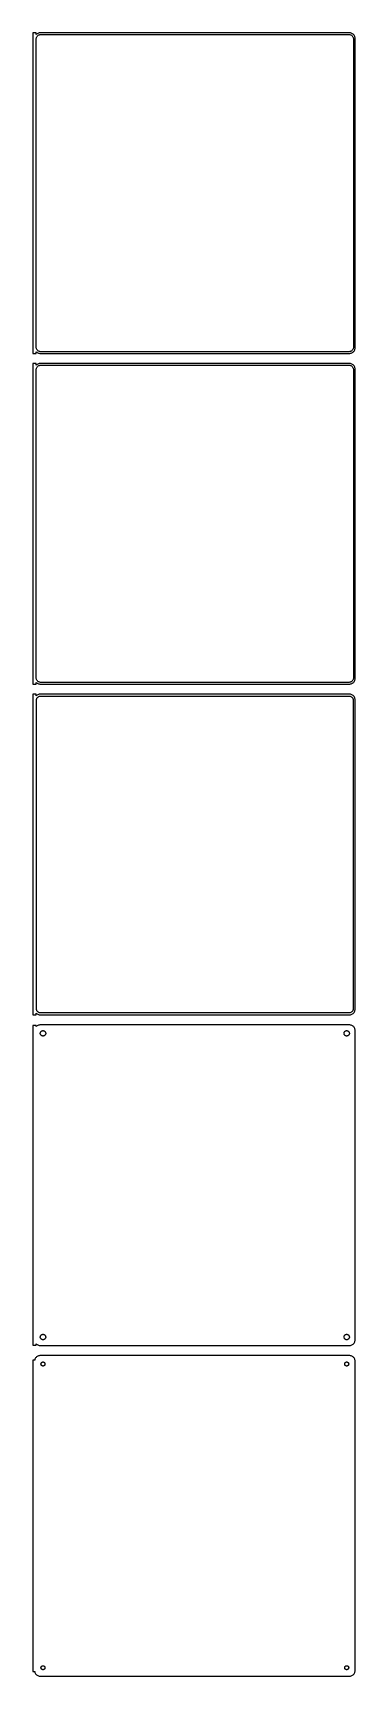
# Model space of a CAD drawing. Header units: metres. Extents: x -144 to 142, y 1034 to 2494.
import ezdxf

# ---------------------------------------------------------------- set-up
doc = ezdxf.new("R2010")
doc.units = ezdxf.units.M

msp = doc.modelspace()

# ---------------------------------------------------------------- linework, layer by layer
for p, q in [((-141, 2494.49), (-144, 2494.49)), ((-144, 2494.49), (-144, 2209.51)), ((-141, 2493.06), (-141, 2494.49)), ((-140.687, 2493.35), (-141, 2493.06)), ((-141, 2489), (-140.968, 2489.5)), ((-141, 2215), (-141, 2489)), ((-140.968, 2489.5), (-140.874, 2489.99)), ((-140.874, 2489.99), (-140.719, 2490.47)), ((-140.719, 2490.47), (-140.505, 2490.93)), ((-140.179, 2493.72), (-140.687, 2493.35)), ((-140.505, 2490.93), (-140.236, 2491.35)), ((-140.236, 2491.35), (-139.916, 2491.74)), ((-139.629, 2494.02), (-140.179, 2493.72)), ((-139.916, 2491.74), (-139.55, 2492.08)), ((-139.045, 2494.26), (-139.629, 2494.02)), ((-139.55, 2492.08), (-139.143, 2492.38)), ((-139.143, 2492.38), (-138.703, 2492.62)), ((-138.437, 2494.41), (-139.045, 2494.26)), ((-138.703, 2492.62), (-138.236, 2492.8)), ((-137.814, 2494.49), (-138.437, 2494.41)), ((-138.236, 2492.8), (-137.75, 2492.93)), ((137.814, 2494.49), (-137.814, 2494.49)), ((-137.75, 2492.93), (-137.251, 2492.99)), ((-137.251, 2492.99), (137.251, 2492.99)), ((137.251, 2492.99), (137.75, 2492.93)), ((137.75, 2492.93), (138.236, 2492.8)), ((138.437, 2494.41), (137.814, 2494.49)), ((138.236, 2492.8), (138.703, 2492.62)), ((139.045, 2494.26), (138.437, 2494.41)), ((138.703, 2492.62), (139.143, 2492.38)), ((139.629, 2494.02), (139.045, 2494.26)), ((139.143, 2492.38), (139.55, 2492.08)), ((139.55, 2492.08), (139.916, 2491.74)), ((140.179, 2493.72), (139.629, 2494.02)), ((139.916, 2491.74), (140.236, 2491.35)), ((140.687, 2493.35), (140.179, 2493.72)), ((140.236, 2491.35), (140.505, 2490.93)), ((140.505, 2490.93), (140.719, 2490.47)), ((141.145, 2492.92), (140.687, 2493.35)), ((140.719, 2490.47), (140.874, 2489.99)), ((140.874, 2489.99), (140.968, 2489.5)), ((140.968, 2489.5), (141, 2489)), ((141, 2489), (141, 2215)), ((141.545, 2492.44), (141.145, 2492.92)), ((141.882, 2491.91), (141.545, 2492.44)), ((142.149, 2491.34), (141.882, 2491.91)), ((142.343, 2490.74), (142.149, 2491.34)), ((142.461, 2490.13), (142.343, 2490.74)), ((142.5, 2489.5), (142.461, 2490.13)), ((142.5, 2214.5), (142.5, 2489.5)), ((-144, 2209.51), (-141, 2209.51)), ((-140.968, 2214.5), (-141, 2215)), ((-141, 2210.94), (-140.687, 2210.65)), ((-141, 2209.51), (-141, 2210.94)), ((-140.874, 2214.01), (-140.968, 2214.5)), ((-140.719, 2213.53), (-140.874, 2214.01)), ((-140.505, 2213.07), (-140.719, 2213.53)), ((-140.687, 2210.65), (-140.179, 2210.28)), ((-140.236, 2212.65), (-140.505, 2213.07)), ((-139.916, 2212.26), (-140.236, 2212.65)), ((-140.179, 2210.28), (-139.629, 2209.98)), ((-139.55, 2211.92), (-139.916, 2212.26)), ((-139.629, 2209.98), (-139.045, 2209.74)), ((-139.143, 2211.62), (-139.55, 2211.92)), ((-138.703, 2211.38), (-139.143, 2211.62)), ((-139.045, 2209.74), (-138.437, 2209.59)), ((-138.236, 2211.2), (-138.703, 2211.38)), ((-138.437, 2209.59), (-137.814, 2209.51)), ((-137.75, 2211.07), (-138.236, 2211.2)), ((-137.814, 2209.51), (137.814, 2209.51)), ((-137.251, 2211.01), (-137.75, 2211.07)), ((137.251, 2211.01), (-137.251, 2211.01)), ((137.75, 2211.07), (137.251, 2211.01)), ((138.236, 2211.2), (137.75, 2211.07)), ((137.814, 2209.51), (138.437, 2209.59)), ((138.703, 2211.38), (138.236, 2211.2)), ((138.437, 2209.59), (139.045, 2209.74)), ((139.143, 2211.62), (138.703, 2211.38)), ((139.045, 2209.74), (139.629, 2209.98)), ((139.55, 2211.92), (139.143, 2211.62)), ((139.916, 2212.26), (139.55, 2211.92)), ((139.629, 2209.98), (140.179, 2210.28)), ((140.236, 2212.65), (139.916, 2212.26)), ((140.179, 2210.28), (140.687, 2210.65)), ((140.505, 2213.07), (140.236, 2212.65)), ((140.719, 2213.53), (140.505, 2213.07)), ((140.687, 2210.65), (141.145, 2211.08)), ((140.874, 2214.01), (140.719, 2213.53)), ((140.968, 2214.5), (140.874, 2214.01)), ((141, 2215), (140.968, 2214.5)), ((141.145, 2211.08), (141.545, 2211.56)), ((141.545, 2211.56), (141.882, 2212.09)), ((141.882, 2212.09), (142.149, 2212.66)), ((142.149, 2212.66), (142.343, 2213.26)), ((142.343, 2213.26), (142.461, 2213.87)), ((142.461, 2213.87), (142.5, 2214.5)), ((-141, 2200.49), (-144, 2200.49)), ((-144, 2200.49), (-144, 1915.51)), ((-141, 2199.06), (-141, 2200.49)), ((-140.687, 2199.35), (-141, 2199.06)), ((-141, 2195), (-140.968, 2195.5)), ((-141, 1921), (-141, 2195)), ((-140.968, 2195.5), (-140.874, 2195.99)), ((-140.874, 2195.99), (-140.719, 2196.47)), ((-140.719, 2196.47), (-140.505, 2196.93)), ((-140.179, 2199.72), (-140.687, 2199.35)), ((-140.505, 2196.93), (-140.236, 2197.35)), ((-140.236, 2197.35), (-139.916, 2197.74)), ((-139.629, 2200.02), (-140.179, 2199.72)), ((-139.916, 2197.74), (-139.55, 2198.08)), ((-139.045, 2200.26), (-139.629, 2200.02)), ((-139.55, 2198.08), (-139.143, 2198.38)), ((-139.143, 2198.38), (-138.703, 2198.62)), ((-138.437, 2200.41), (-139.045, 2200.26)), ((-138.703, 2198.62), (-138.236, 2198.8)), ((-137.814, 2200.49), (-138.437, 2200.41)), ((-138.236, 2198.8), (-137.75, 2198.93)), ((137.814, 2200.49), (-137.814, 2200.49)), ((-137.75, 2198.93), (-137.251, 2198.99)), ((-137.251, 2198.99), (137.251, 2198.99)), ((137.251, 2198.99), (137.75, 2198.93)), ((137.75, 2198.93), (138.236, 2198.8)), ((138.437, 2200.41), (137.814, 2200.49)), ((138.236, 2198.8), (138.703, 2198.62)), ((139.045, 2200.26), (138.437, 2200.41)), ((138.703, 2198.62), (139.143, 2198.38)), ((139.629, 2200.02), (139.045, 2200.26)), ((139.143, 2198.38), (139.55, 2198.08)), ((139.55, 2198.08), (139.916, 2197.74)), ((140.179, 2199.72), (139.629, 2200.02)), ((139.916, 2197.74), (140.236, 2197.35)), ((140.687, 2199.35), (140.179, 2199.72)), ((140.236, 2197.35), (140.505, 2196.93)), ((140.505, 2196.93), (140.719, 2196.47)), ((141.145, 2198.92), (140.687, 2199.35)), ((140.719, 2196.47), (140.874, 2195.99)), ((140.874, 2195.99), (140.968, 2195.5)), ((140.968, 2195.5), (141, 2195)), ((141, 2195), (141, 1921)), ((141.545, 2198.44), (141.145, 2198.92)), ((141.882, 2197.91), (141.545, 2198.44)), ((142.149, 2197.34), (141.882, 2197.91)), ((142.343, 2196.74), (142.149, 2197.34)), ((142.461, 2196.13), (142.343, 2196.74)), ((142.5, 2195.5), (142.461, 2196.13)), ((142.5, 1920.5), (142.5, 2195.5)), ((-144, 1915.51), (-141, 1915.51)), ((-140.968, 1920.5), (-141, 1921)), ((-141, 1916.94), (-140.687, 1916.65)), ((-141, 1915.51), (-141, 1916.94)), ((-140.874, 1920.01), (-140.968, 1920.5)), ((-140.719, 1919.53), (-140.874, 1920.01)), ((-140.505, 1919.07), (-140.719, 1919.53)), ((-140.687, 1916.65), (-140.179, 1916.28)), ((-140.236, 1918.65), (-140.505, 1919.07)), ((-139.916, 1918.26), (-140.236, 1918.65)), ((-140.179, 1916.28), (-139.629, 1915.98)), ((-139.55, 1917.92), (-139.916, 1918.26)), ((-139.629, 1915.98), (-139.045, 1915.74)), ((-139.143, 1917.62), (-139.55, 1917.92)), ((-138.703, 1917.38), (-139.143, 1917.62)), ((-139.045, 1915.74), (-138.437, 1915.59)), ((-138.236, 1917.2), (-138.703, 1917.38)), ((-138.437, 1915.59), (-137.814, 1915.51)), ((-137.75, 1917.07), (-138.236, 1917.2)), ((-137.814, 1915.51), (137.814, 1915.51)), ((-137.251, 1917.01), (-137.75, 1917.07)), ((137.251, 1917.01), (-137.251, 1917.01)), ((137.75, 1917.07), (137.251, 1917.01)), ((138.236, 1917.2), (137.75, 1917.07)), ((137.814, 1915.51), (138.437, 1915.59)), ((138.703, 1917.38), (138.236, 1917.2)), ((138.437, 1915.59), (139.045, 1915.74)), ((139.143, 1917.62), (138.703, 1917.38)), ((139.045, 1915.74), (139.629, 1915.98)), ((139.55, 1917.92), (139.143, 1917.62)), ((139.916, 1918.26), (139.55, 1917.92)), ((139.629, 1915.98), (140.179, 1916.28)), ((140.236, 1918.65), (139.916, 1918.26)), ((140.179, 1916.28), (140.687, 1916.65)), ((140.505, 1919.07), (140.236, 1918.65)), ((140.719, 1919.53), (140.505, 1919.07)), ((140.687, 1916.65), (141.145, 1917.08)), ((140.874, 1920.01), (140.719, 1919.53)), ((140.968, 1920.5), (140.874, 1920.01)), ((141, 1921), (140.968, 1920.5)), ((141.145, 1917.08), (141.545, 1917.56)), ((141.545, 1917.56), (141.882, 1918.09)), ((141.882, 1918.09), (142.149, 1918.66)), ((142.149, 1918.66), (142.343, 1919.26)), ((142.343, 1919.26), (142.461, 1919.87)), ((142.461, 1919.87), (142.5, 1920.5)), ((-141, 1906.49), (-144, 1906.49)), ((-144, 1906.49), (-144, 1621.51)), ((-141, 1905.06), (-141, 1906.49)), ((-140.687, 1905.35), (-141, 1905.06)), ((-140.873, 1901), (-140.842, 1901.49)), ((-140.873, 1627), (-140.873, 1901)), ((-140.842, 1901.49), (-140.751, 1901.96)), ((-140.751, 1901.96), (-140.601, 1902.43)), ((-140.179, 1905.72), (-140.687, 1905.35)), ((-140.601, 1902.43), (-140.394, 1902.87)), ((-140.394, 1902.87), (-140.133, 1903.28)), ((-139.629, 1906.02), (-140.179, 1905.72)), ((-140.133, 1903.28), (-139.823, 1903.65)), ((-139.823, 1903.65), (-139.469, 1903.98)), ((-139.045, 1906.26), (-139.629, 1906.02)), ((-139.469, 1903.98), (-139.075, 1904.27)), ((-139.075, 1904.27), (-138.649, 1904.5)), ((-138.437, 1906.41), (-139.045, 1906.26)), ((-138.649, 1904.5), (-138.197, 1904.68)), ((-137.814, 1906.49), (-138.437, 1906.41)), ((-138.197, 1904.68), (-137.726, 1904.8)), ((137.814, 1906.49), (-137.814, 1906.49)), ((-137.726, 1904.8), (-137.243, 1904.86)), ((-137.243, 1904.86), (137.243, 1904.86)), ((137.243, 1904.86), (137.726, 1904.8)), ((137.726, 1904.8), (138.197, 1904.68)), ((138.437, 1906.41), (137.814, 1906.49)), ((138.197, 1904.68), (138.649, 1904.5)), ((139.045, 1906.26), (138.437, 1906.41)), ((138.649, 1904.5), (139.075, 1904.27)), ((139.629, 1906.02), (139.045, 1906.26)), ((139.075, 1904.27), (139.469, 1903.98)), ((139.469, 1903.98), (139.823, 1903.65)), ((140.179, 1905.72), (139.629, 1906.02)), ((139.823, 1903.65), (140.133, 1903.28)), ((140.133, 1903.28), (140.394, 1902.87)), ((140.687, 1905.35), (140.179, 1905.72)), ((140.394, 1902.87), (140.601, 1902.43)), ((140.601, 1902.43), (140.751, 1901.96)), ((141.145, 1904.92), (140.687, 1905.35)), ((140.751, 1901.96), (140.842, 1901.49)), ((140.842, 1901.49), (140.873, 1901)), ((140.873, 1901), (140.873, 1627)), ((141.545, 1904.44), (141.145, 1904.92)), ((141.882, 1903.91), (141.545, 1904.44)), ((142.149, 1903.34), (141.882, 1903.91)), ((142.343, 1902.74), (142.149, 1903.34)), ((142.461, 1902.13), (142.343, 1902.74)), ((142.5, 1901.5), (142.461, 1902.13)), ((142.5, 1626.5), (142.5, 1901.5)), ((-141, 1622.94), (-140.687, 1622.65)), ((-141, 1621.51), (-141, 1622.94)), ((-140.842, 1626.51), (-140.873, 1627)), ((-140.751, 1626.04), (-140.842, 1626.51)), ((-140.601, 1625.57), (-140.751, 1626.04)), ((-140.687, 1622.65), (-140.179, 1622.28)), ((-140.394, 1625.13), (-140.601, 1625.57)), ((-140.133, 1624.72), (-140.394, 1625.13)), ((-140.179, 1622.28), (-139.629, 1621.98)), ((-139.823, 1624.35), (-140.133, 1624.72)), ((-139.469, 1624.02), (-139.823, 1624.35)), ((-139.629, 1621.98), (-139.045, 1621.74)), ((-139.075, 1623.73), (-139.469, 1624.02)), ((-138.649, 1623.5), (-139.075, 1623.73)), ((-139.045, 1621.74), (-138.437, 1621.59)), ((-138.197, 1623.32), (-138.649, 1623.5)), ((-137.726, 1623.2), (-138.197, 1623.32)), ((-137.243, 1623.14), (-137.726, 1623.2)), ((137.243, 1623.14), (-137.243, 1623.14)), ((137.726, 1623.2), (137.243, 1623.14)), ((138.197, 1623.32), (137.726, 1623.2)), ((138.649, 1623.5), (138.197, 1623.32)), ((138.437, 1621.59), (139.045, 1621.74)), ((139.075, 1623.73), (138.649, 1623.5)), ((139.045, 1621.74), (139.629, 1621.98)), ((139.469, 1624.02), (139.075, 1623.73)), ((139.823, 1624.35), (139.469, 1624.02)), ((139.629, 1621.98), (140.179, 1622.28)), ((140.133, 1624.72), (139.823, 1624.35)), ((140.394, 1625.13), (140.133, 1624.72)), ((140.179, 1622.28), (140.687, 1622.65)), ((140.601, 1625.57), (140.394, 1625.13)), ((140.751, 1626.04), (140.601, 1625.57)), ((140.687, 1622.65), (141.145, 1623.08)), ((140.842, 1626.51), (140.751, 1626.04)), ((140.873, 1627), (140.842, 1626.51)), ((141.145, 1623.08), (141.545, 1623.56)), ((141.545, 1623.56), (141.882, 1624.09)), ((141.882, 1624.09), (142.149, 1624.66)), ((142.149, 1624.66), (142.343, 1625.26)), ((142.343, 1625.26), (142.461, 1625.87)), ((142.461, 1625.87), (142.5, 1626.5)), ((-144, 1621.51), (-141, 1621.51)), ((-141, 1612.11), (-144, 1612.11)), ((-144, 1612.11), (-144, 1327.89)), ((-141, 1611.06), (-141, 1612.11)), ((-140.687, 1611.35), (-141, 1611.06)), ((-140.179, 1611.72), (-140.687, 1611.35)), ((-139.629, 1612.02), (-140.179, 1611.72)), ((-139.045, 1612.26), (-139.629, 1612.02)), ((-138.437, 1612.41), (-139.045, 1612.26)), ((-138.437, 1621.59), (-137.814, 1621.51)), ((-137.814, 1612.49), (-138.437, 1612.41)), ((-137.814, 1621.51), (137.814, 1621.51)), ((137.814, 1612.49), (-137.814, 1612.49)), ((-136.286, 1607.03), (-136.022, 1607.17)), ((-136.022, 1607.17), (-135.742, 1607.28)), ((-135.742, 1607.28), (-135.45, 1607.36)), ((-135.45, 1607.36), (-135.151, 1607.4)), ((-135.151, 1607.4), (-134.849, 1607.4)), ((-134.849, 1607.4), (-134.55, 1607.36)), ((-134.55, 1607.36), (-134.258, 1607.28)), ((-134.258, 1607.28), (-133.978, 1607.17)), ((-133.978, 1607.17), (-133.714, 1607.03)), ((133.714, 1607.03), (133.978, 1607.17)), ((133.978, 1607.17), (134.258, 1607.28)), ((134.258, 1607.28), (134.55, 1607.36)), ((134.55, 1607.36), (134.849, 1607.4)), ((134.849, 1607.4), (135.151, 1607.4)), ((135.151, 1607.4), (135.45, 1607.36)), ((135.45, 1607.36), (135.742, 1607.28)), ((135.742, 1607.28), (136.022, 1607.17)), ((136.022, 1607.17), (136.286, 1607.03)), ((137.814, 1621.51), (138.437, 1621.59)), ((138.437, 1612.41), (137.814, 1612.49)), ((139.045, 1612.26), (138.437, 1612.41)), ((139.629, 1612.02), (139.045, 1612.26)), ((140.179, 1611.72), (139.629, 1612.02)), ((140.687, 1611.35), (140.179, 1611.72)), ((141.145, 1610.92), (140.687, 1611.35)), ((141.545, 1610.44), (141.145, 1610.92)), ((141.882, 1609.91), (141.545, 1610.44)), ((142.149, 1609.34), (141.882, 1609.91)), ((142.343, 1608.74), (142.149, 1609.34)), ((142.461, 1608.13), (142.343, 1608.74)), ((142.5, 1607.5), (142.461, 1608.13)), ((142.5, 1332.5), (142.5, 1607.5)), ((-137.4, 1605), (-137.381, 1605.3)), ((-137.381, 1604.7), (-137.4, 1605)), ((-137.381, 1605.3), (-137.325, 1605.6)), ((-137.325, 1604.4), (-137.381, 1604.7)), ((-137.325, 1605.6), (-137.231, 1605.88)), ((-137.231, 1604.12), (-137.325, 1604.4)), ((-137.231, 1605.88), (-137.103, 1606.16)), ((-137.103, 1603.84), (-137.231, 1604.12)), ((-137.103, 1606.16), (-136.942, 1606.41)), ((-136.942, 1603.59), (-137.103, 1603.84)), ((-136.942, 1606.41), (-136.75, 1606.64)), ((-136.75, 1603.36), (-136.942, 1603.59)), ((-136.75, 1606.64), (-136.53, 1606.85)), ((-136.53, 1603.15), (-136.75, 1603.36)), ((-136.53, 1606.85), (-136.286, 1607.03)), ((-136.286, 1602.97), (-136.53, 1603.15)), ((-136.022, 1602.83), (-136.286, 1602.97)), ((-135.742, 1602.72), (-136.022, 1602.83)), ((-135.45, 1602.64), (-135.742, 1602.72)), ((-135.151, 1602.6), (-135.45, 1602.64)), ((-134.849, 1602.6), (-135.151, 1602.6)), ((-134.55, 1602.64), (-134.849, 1602.6)), ((-134.258, 1602.72), (-134.55, 1602.64)), ((-133.978, 1602.83), (-134.258, 1602.72)), ((-133.714, 1602.97), (-133.978, 1602.83)), ((-133.714, 1607.03), (-133.47, 1606.85)), ((-133.47, 1603.15), (-133.714, 1602.97)), ((-133.47, 1606.85), (-133.25, 1606.64)), ((-133.25, 1603.36), (-133.47, 1603.15)), ((-133.25, 1606.64), (-133.058, 1606.41)), ((-133.058, 1603.59), (-133.25, 1603.36)), ((-133.058, 1606.41), (-132.897, 1606.16)), ((-132.897, 1603.84), (-133.058, 1603.59)), ((-132.897, 1606.16), (-132.769, 1605.88)), ((-132.769, 1604.12), (-132.897, 1603.84)), ((-132.769, 1605.88), (-132.675, 1605.6)), ((-132.675, 1604.4), (-132.769, 1604.12)), ((-132.675, 1605.6), (-132.619, 1605.3)), ((-132.619, 1604.7), (-132.675, 1604.4)), ((-132.619, 1605.3), (-132.6, 1605)), ((-132.6, 1605), (-132.619, 1604.7)), ((132.6, 1605), (132.619, 1605.3)), ((132.619, 1604.7), (132.6, 1605)), ((132.619, 1605.3), (132.675, 1605.6)), ((132.675, 1604.4), (132.619, 1604.7)), ((132.675, 1605.6), (132.769, 1605.88)), ((132.769, 1604.12), (132.675, 1604.4)), ((132.769, 1605.88), (132.897, 1606.16)), ((132.897, 1603.84), (132.769, 1604.12)), ((132.897, 1606.16), (133.058, 1606.41)), ((133.058, 1603.59), (132.897, 1603.84)), ((133.058, 1606.41), (133.25, 1606.64)), ((133.25, 1603.36), (133.058, 1603.59)), ((133.25, 1606.64), (133.47, 1606.85)), ((133.47, 1603.15), (133.25, 1603.36)), ((133.47, 1606.85), (133.714, 1607.03)), ((133.714, 1602.97), (133.47, 1603.15)), ((133.978, 1602.83), (133.714, 1602.97)), ((134.258, 1602.72), (133.978, 1602.83)), ((134.55, 1602.64), (134.258, 1602.72)), ((134.849, 1602.6), (134.55, 1602.64)), ((135.151, 1602.6), (134.849, 1602.6)), ((135.45, 1602.64), (135.151, 1602.6)), ((135.742, 1602.72), (135.45, 1602.64)), ((136.022, 1602.83), (135.742, 1602.72)), ((136.286, 1602.97), (136.022, 1602.83)), ((136.286, 1607.03), (136.53, 1606.85)), ((136.53, 1603.15), (136.286, 1602.97)), ((136.53, 1606.85), (136.75, 1606.64)), ((136.75, 1603.36), (136.53, 1603.15)), ((136.75, 1606.64), (136.942, 1606.41)), ((136.942, 1603.59), (136.75, 1603.36)), ((136.942, 1606.41), (137.103, 1606.16)), ((137.103, 1603.84), (136.942, 1603.59)), ((137.103, 1606.16), (137.231, 1605.88)), ((137.231, 1604.12), (137.103, 1603.84)), ((137.231, 1605.88), (137.325, 1605.6)), ((137.325, 1604.4), (137.231, 1604.12)), ((137.325, 1605.6), (137.381, 1605.3)), ((137.381, 1604.7), (137.325, 1604.4)), ((137.381, 1605.3), (137.4, 1605)), ((137.4, 1605), (137.381, 1604.7)), ((-137.4, 1335), (-137.381, 1335.3)), ((-137.381, 1334.7), (-137.4, 1335)), ((-137.381, 1335.3), (-137.325, 1335.6)), ((-137.325, 1334.4), (-137.381, 1334.7)), ((-137.325, 1335.6), (-137.231, 1335.88)), ((-137.231, 1334.12), (-137.325, 1334.4)), ((-137.231, 1335.88), (-137.103, 1336.16)), ((-137.103, 1333.84), (-137.231, 1334.12)), ((-137.103, 1336.16), (-136.942, 1336.41)), ((-136.942, 1333.59), (-137.103, 1333.84)), ((-136.942, 1336.41), (-136.75, 1336.64)), ((-136.75, 1333.36), (-136.942, 1333.59)), ((-136.75, 1336.64), (-136.53, 1336.85)), ((-136.53, 1333.15), (-136.75, 1333.36)), ((-136.53, 1336.85), (-136.286, 1337.03)), ((-136.286, 1332.97), (-136.53, 1333.15)), ((-136.286, 1337.03), (-136.022, 1337.17)), ((-136.022, 1332.83), (-136.286, 1332.97)), ((-136.022, 1337.17), (-135.742, 1337.28)), ((-135.742, 1332.72), (-136.022, 1332.83)), ((-135.742, 1337.28), (-135.45, 1337.36)), ((-135.45, 1332.64), (-135.742, 1332.72)), ((-135.45, 1337.36), (-135.151, 1337.4)), ((-135.151, 1332.6), (-135.45, 1332.64)), ((-135.151, 1337.4), (-134.849, 1337.4)), ((-134.849, 1332.6), (-135.151, 1332.6)), ((-134.849, 1337.4), (-134.55, 1337.36)), ((-134.55, 1332.64), (-134.849, 1332.6)), ((-134.55, 1337.36), (-134.258, 1337.28)), ((-134.258, 1332.72), (-134.55, 1332.64)), ((-134.258, 1337.28), (-133.978, 1337.17)), ((-133.978, 1332.83), (-134.258, 1332.72)), ((-133.978, 1337.17), (-133.714, 1337.03)), ((-133.714, 1332.97), (-133.978, 1332.83)), ((-133.714, 1337.03), (-133.47, 1336.85)), ((-133.47, 1333.15), (-133.714, 1332.97)), ((-133.47, 1336.85), (-133.25, 1336.64)), ((-133.25, 1333.36), (-133.47, 1333.15)), ((-133.25, 1336.64), (-133.058, 1336.41)), ((-133.058, 1333.59), (-133.25, 1333.36)), ((-133.058, 1336.41), (-132.897, 1336.16)), ((-132.897, 1333.84), (-133.058, 1333.59)), ((-132.897, 1336.16), (-132.769, 1335.88)), ((-132.769, 1334.12), (-132.897, 1333.84)), ((-132.769, 1335.88), (-132.675, 1335.6)), ((-132.675, 1334.4), (-132.769, 1334.12)), ((-132.675, 1335.6), (-132.619, 1335.3)), ((-132.619, 1334.7), (-132.675, 1334.4)), ((-132.619, 1335.3), (-132.6, 1335)), ((-132.6, 1335), (-132.619, 1334.7)), ((132.6, 1335), (132.619, 1335.3)), ((132.619, 1334.7), (132.6, 1335)), ((132.619, 1335.3), (132.675, 1335.6)), ((132.675, 1334.4), (132.619, 1334.7)), ((132.675, 1335.6), (132.769, 1335.88)), ((132.769, 1334.12), (132.675, 1334.4)), ((132.769, 1335.88), (132.897, 1336.16)), ((132.897, 1333.84), (132.769, 1334.12)), ((132.897, 1336.16), (133.058, 1336.41)), ((133.058, 1333.59), (132.897, 1333.84)), ((133.058, 1336.41), (133.25, 1336.64)), ((133.25, 1333.36), (133.058, 1333.59)), ((133.25, 1336.64), (133.47, 1336.85)), ((133.47, 1333.15), (133.25, 1333.36)), ((133.47, 1336.85), (133.714, 1337.03)), ((133.714, 1332.97), (133.47, 1333.15)), ((133.714, 1337.03), (133.978, 1337.17)), ((133.978, 1332.83), (133.714, 1332.97)), ((133.978, 1337.17), (134.258, 1337.28)), ((134.258, 1332.72), (133.978, 1332.83)), ((134.258, 1337.28), (134.55, 1337.36)), ((134.55, 1332.64), (134.258, 1332.72)), ((134.55, 1337.36), (134.849, 1337.4)), ((134.849, 1332.6), (134.55, 1332.64)), ((134.849, 1337.4), (135.151, 1337.4)), ((135.151, 1332.6), (134.849, 1332.6)), ((135.151, 1337.4), (135.45, 1337.36)), ((135.45, 1332.64), (135.151, 1332.6)), ((135.45, 1337.36), (135.742, 1337.28)), ((135.742, 1332.72), (135.45, 1332.64)), ((135.742, 1337.28), (136.022, 1337.17)), ((136.022, 1332.83), (135.742, 1332.72)), ((136.022, 1337.17), (136.286, 1337.03)), ((136.286, 1332.97), (136.022, 1332.83)), ((136.286, 1337.03), (136.53, 1336.85)), ((136.53, 1333.15), (136.286, 1332.97)), ((136.53, 1336.85), (136.75, 1336.64)), ((136.75, 1333.36), (136.53, 1333.15)), ((136.75, 1336.64), (136.942, 1336.41)), ((136.942, 1333.59), (136.75, 1333.36)), ((136.942, 1336.41), (137.103, 1336.16)), ((137.103, 1333.84), (136.942, 1333.59)), ((137.103, 1336.16), (137.231, 1335.88)), ((137.231, 1334.12), (137.103, 1333.84)), ((137.231, 1335.88), (137.325, 1335.6)), ((137.325, 1334.4), (137.231, 1334.12)), ((137.325, 1335.6), (137.381, 1335.3)), ((137.381, 1334.7), (137.325, 1334.4)), ((137.381, 1335.3), (137.4, 1335)), ((137.4, 1335), (137.381, 1334.7)), ((141.145, 1329.08), (141.545, 1329.56)), ((141.545, 1329.56), (141.882, 1330.09)), ((141.882, 1330.09), (142.149, 1330.66)), ((142.149, 1330.66), (142.343, 1331.26)), ((142.343, 1331.26), (142.461, 1331.87)), ((142.461, 1331.87), (142.5, 1332.5)), ((-144, 1327.89), (-141, 1327.89)), ((-142.149, 1315.34), (-142.343, 1314.74)), ((-141.882, 1315.91), (-142.149, 1315.34)), ((-141.545, 1316.44), (-141.882, 1315.91)), ((-141.145, 1316.92), (-141.545, 1316.44)), ((-140.687, 1317.35), (-141.145, 1316.92)), ((-141, 1327.89), (-141, 1328.94)), ((-141, 1328.94), (-140.687, 1328.65)), ((-140.687, 1328.65), (-140.179, 1328.28)), ((-140.179, 1317.72), (-140.687, 1317.35)), ((-140.179, 1328.28), (-139.629, 1327.98)), ((-139.629, 1318.02), (-140.179, 1317.72)), ((-139.629, 1327.98), (-139.045, 1327.74)), ((-139.045, 1318.26), (-139.629, 1318.02)), ((-139.045, 1327.74), (-138.437, 1327.59)), ((-138.437, 1318.41), (-139.045, 1318.26)), ((-138.437, 1327.59), (-137.814, 1327.51)), ((-137.814, 1318.49), (-138.437, 1318.41)), ((-137.814, 1327.51), (137.814, 1327.51)), ((137.814, 1318.49), (-137.814, 1318.49)), ((137.814, 1327.51), (138.437, 1327.59)), ((138.437, 1318.41), (137.814, 1318.49)), ((138.437, 1327.59), (139.045, 1327.74)), ((139.045, 1318.26), (138.437, 1318.41)), ((139.045, 1327.74), (139.629, 1327.98)), ((139.629, 1318.02), (139.045, 1318.26)), ((139.629, 1327.98), (140.179, 1328.28)), ((140.179, 1317.72), (139.629, 1318.02)), ((140.179, 1328.28), (140.687, 1328.65)), ((140.687, 1317.35), (140.179, 1317.72)), ((140.687, 1328.65), (141.145, 1329.08)), ((141.145, 1316.92), (140.687, 1317.35)), ((141.545, 1316.44), (141.145, 1316.92)), ((141.882, 1315.91), (141.545, 1316.44)), ((142.149, 1315.34), (141.882, 1315.91)), ((142.343, 1314.74), (142.149, 1315.34)), ((-142.4, 1314.44), (-144, 1314.44)), ((-144, 1314.44), (-144, 1037.56)), ((-142.343, 1314.74), (-142.4, 1314.44)), ((-136.8, 1311), (-136.786, 1311.23)), ((-136.786, 1310.77), (-136.8, 1311)), ((-136.786, 1311.23), (-136.743, 1311.45)), ((-136.743, 1310.55), (-136.786, 1310.77)), ((-136.743, 1311.45), (-136.674, 1311.66)), ((-136.674, 1310.34), (-136.743, 1310.55)), ((-136.674, 1311.66), (-136.577, 1311.87)), ((-136.577, 1310.13), (-136.674, 1310.34)), ((-136.577, 1311.87), (-136.456, 1312.06)), ((-136.456, 1309.94), (-136.577, 1310.13)), ((-136.456, 1312.06), (-136.312, 1312.23)), ((-136.312, 1309.77), (-136.456, 1309.94)), ((-136.312, 1312.23), (-136.147, 1312.39)), ((-136.147, 1309.61), (-136.312, 1309.77)), ((-136.147, 1312.39), (-135.964, 1312.52)), ((-135.964, 1309.48), (-136.147, 1309.61)), ((-135.964, 1312.52), (-135.766, 1312.63)), ((-135.766, 1309.37), (-135.964, 1309.48)), ((-135.766, 1312.63), (-135.556, 1312.71)), ((-135.556, 1309.29), (-135.766, 1309.37)), ((-135.556, 1312.71), (-135.337, 1312.77)), ((-135.337, 1309.23), (-135.556, 1309.29)), ((-135.337, 1312.77), (-135.113, 1312.8)), ((-135.113, 1309.2), (-135.337, 1309.23)), ((-135.113, 1312.8), (-134.887, 1312.8)), ((-134.887, 1309.2), (-135.113, 1309.2)), ((-134.887, 1312.8), (-134.663, 1312.77)), ((-134.663, 1309.23), (-134.887, 1309.2)), ((-134.663, 1312.77), (-134.444, 1312.71)), ((-134.444, 1309.29), (-134.663, 1309.23)), ((-134.444, 1312.71), (-134.234, 1312.63)), ((-134.234, 1309.37), (-134.444, 1309.29)), ((-134.234, 1312.63), (-134.036, 1312.52)), ((-134.036, 1309.48), (-134.234, 1309.37)), ((-134.036, 1312.52), (-133.853, 1312.39)), ((-133.853, 1309.61), (-134.036, 1309.48)), ((-133.853, 1312.39), (-133.688, 1312.23)), ((-133.688, 1309.77), (-133.853, 1309.61)), ((-133.688, 1312.23), (-133.544, 1312.06)), ((-133.544, 1309.94), (-133.688, 1309.77)), ((-133.544, 1312.06), (-133.423, 1311.87)), ((-133.423, 1310.13), (-133.544, 1309.94)), ((-133.423, 1311.87), (-133.326, 1311.66)), ((-133.326, 1310.34), (-133.423, 1310.13)), ((-133.326, 1311.66), (-133.257, 1311.45)), ((-133.257, 1310.55), (-133.326, 1310.34)), ((-133.257, 1311.45), (-133.214, 1311.23)), ((-133.214, 1310.77), (-133.257, 1310.55)), ((-133.214, 1311.23), (-133.2, 1311)), ((-133.2, 1311), (-133.214, 1310.77)), ((133.2, 1311), (133.214, 1311.23)), ((133.214, 1310.77), (133.2, 1311)), ((133.214, 1311.23), (133.257, 1311.45)), ((133.257, 1310.55), (133.214, 1310.77)), ((133.257, 1311.45), (133.326, 1311.66)), ((133.326, 1310.34), (133.257, 1310.55)), ((133.326, 1311.66), (133.423, 1311.87)), ((133.423, 1310.13), (133.326, 1310.34)), ((133.423, 1311.87), (133.544, 1312.06)), ((133.544, 1309.94), (133.423, 1310.13)), ((133.544, 1312.06), (133.688, 1312.23)), ((133.688, 1309.77), (133.544, 1309.94)), ((133.688, 1312.23), (133.853, 1312.39)), ((133.853, 1309.61), (133.688, 1309.77)), ((133.853, 1312.39), (134.036, 1312.52)), ((134.036, 1309.48), (133.853, 1309.61)), ((134.036, 1312.52), (134.234, 1312.63)), ((134.234, 1309.37), (134.036, 1309.48)), ((134.234, 1312.63), (134.444, 1312.71)), ((134.444, 1309.29), (134.234, 1309.37)), ((134.444, 1312.71), (134.663, 1312.77)), ((134.663, 1309.23), (134.444, 1309.29)), ((134.663, 1312.77), (134.887, 1312.8)), ((134.887, 1309.2), (134.663, 1309.23)), ((134.887, 1312.8), (135.113, 1312.8)), ((135.113, 1309.2), (134.887, 1309.2)), ((135.113, 1312.8), (135.337, 1312.77)), ((135.337, 1309.23), (135.113, 1309.2)), ((135.337, 1312.77), (135.556, 1312.71)), ((135.556, 1309.29), (135.337, 1309.23)), ((135.556, 1312.71), (135.766, 1312.63)), ((135.766, 1309.37), (135.556, 1309.29)), ((135.766, 1312.63), (135.964, 1312.52)), ((135.964, 1309.48), (135.766, 1309.37)), ((135.964, 1312.52), (136.147, 1312.39)), ((136.147, 1309.61), (135.964, 1309.48)), ((136.147, 1312.39), (136.312, 1312.23)), ((136.312, 1309.77), (136.147, 1309.61)), ((136.312, 1312.23), (136.456, 1312.06)), ((136.456, 1309.94), (136.312, 1309.77)), ((136.456, 1312.06), (136.577, 1311.87)), ((136.577, 1310.13), (136.456, 1309.94)), ((136.577, 1311.87), (136.674, 1311.66)), ((136.674, 1310.34), (136.577, 1310.13)), ((136.674, 1311.66), (136.743, 1311.45)), ((136.743, 1310.55), (136.674, 1310.34)), ((136.743, 1311.45), (136.786, 1311.23)), ((136.786, 1310.77), (136.743, 1310.55)), ((136.786, 1311.23), (136.8, 1311)), ((136.8, 1311), (136.786, 1310.77)), ((142.461, 1314.13), (142.343, 1314.74)), ((142.5, 1313.5), (142.461, 1314.13)), ((142.5, 1038.5), (142.5, 1313.5)), ((-144, 1037.56), (-142.4, 1037.56)), ((-142.4, 1037.56), (-142.343, 1037.26)), ((-136.8, 1041), (-136.786, 1041.23)), ((-136.786, 1040.77), (-136.8, 1041)), ((-136.786, 1041.23), (-136.743, 1041.45)), ((-136.743, 1040.55), (-136.786, 1040.77)), ((-136.743, 1041.45), (-136.674, 1041.66)), ((-136.674, 1040.34), (-136.743, 1040.55)), ((-136.674, 1041.66), (-136.577, 1041.87)), ((-136.577, 1040.13), (-136.674, 1040.34)), ((-136.577, 1041.87), (-136.456, 1042.06)), ((-136.456, 1039.94), (-136.577, 1040.13)), ((-136.456, 1042.06), (-136.312, 1042.23)), ((-136.312, 1039.77), (-136.456, 1039.94)), ((-136.312, 1042.23), (-136.147, 1042.39)), ((-136.147, 1039.61), (-136.312, 1039.77)), ((-136.147, 1042.39), (-135.964, 1042.52)), ((-135.964, 1039.48), (-136.147, 1039.61)), ((-135.964, 1042.52), (-135.766, 1042.63)), ((-135.766, 1039.37), (-135.964, 1039.48)), ((-135.766, 1042.63), (-135.556, 1042.71)), ((-135.556, 1039.29), (-135.766, 1039.37)), ((-135.556, 1042.71), (-135.337, 1042.77)), ((-135.337, 1039.23), (-135.556, 1039.29)), ((-135.337, 1042.77), (-135.113, 1042.8)), ((-135.113, 1039.2), (-135.337, 1039.23)), ((-135.113, 1042.8), (-134.887, 1042.8)), ((-134.887, 1039.2), (-135.113, 1039.2)), ((-134.887, 1042.8), (-134.663, 1042.77)), ((-134.663, 1039.23), (-134.887, 1039.2)), ((-134.663, 1042.77), (-134.444, 1042.71)), ((-134.444, 1039.29), (-134.663, 1039.23)), ((-134.444, 1042.71), (-134.234, 1042.63)), ((-134.234, 1039.37), (-134.444, 1039.29)), ((-134.234, 1042.63), (-134.036, 1042.52)), ((-134.036, 1039.48), (-134.234, 1039.37)), ((-134.036, 1042.52), (-133.853, 1042.39)), ((-133.853, 1039.61), (-134.036, 1039.48)), ((-133.853, 1042.39), (-133.688, 1042.23)), ((-133.688, 1039.77), (-133.853, 1039.61)), ((-133.688, 1042.23), (-133.544, 1042.06)), ((-133.544, 1039.94), (-133.688, 1039.77)), ((-133.544, 1042.06), (-133.423, 1041.87)), ((-133.423, 1040.13), (-133.544, 1039.94)), ((-133.423, 1041.87), (-133.326, 1041.66)), ((-133.326, 1040.34), (-133.423, 1040.13)), ((-133.326, 1041.66), (-133.257, 1041.45)), ((-133.257, 1040.55), (-133.326, 1040.34)), ((-133.257, 1041.45), (-133.214, 1041.23)), ((-133.214, 1040.77), (-133.257, 1040.55)), ((-133.214, 1041.23), (-133.2, 1041)), ((-133.2, 1041), (-133.214, 1040.77)), ((133.2, 1041), (133.214, 1041.23)), ((133.214, 1040.77), (133.2, 1041)), ((133.214, 1041.23), (133.257, 1041.45)), ((133.257, 1040.55), (133.214, 1040.77)), ((133.257, 1041.45), (133.326, 1041.66)), ((133.326, 1040.34), (133.257, 1040.55)), ((133.326, 1041.66), (133.423, 1041.87)), ((133.423, 1040.13), (133.326, 1040.34)), ((133.423, 1041.87), (133.544, 1042.06)), ((133.544, 1039.94), (133.423, 1040.13)), ((133.544, 1042.06), (133.688, 1042.23)), ((133.688, 1039.77), (133.544, 1039.94)), ((133.688, 1042.23), (133.853, 1042.39)), ((133.853, 1039.61), (133.688, 1039.77)), ((133.853, 1042.39), (134.036, 1042.52)), ((134.036, 1039.48), (133.853, 1039.61)), ((134.036, 1042.52), (134.234, 1042.63)), ((134.234, 1039.37), (134.036, 1039.48)), ((134.234, 1042.63), (134.444, 1042.71)), ((134.444, 1039.29), (134.234, 1039.37)), ((134.444, 1042.71), (134.663, 1042.77)), ((134.663, 1039.23), (134.444, 1039.29)), ((134.663, 1042.77), (134.887, 1042.8)), ((134.887, 1039.2), (134.663, 1039.23)), ((134.887, 1042.8), (135.113, 1042.8)), ((135.113, 1039.2), (134.887, 1039.2)), ((135.113, 1042.8), (135.337, 1042.77)), ((135.337, 1039.23), (135.113, 1039.2)), ((135.337, 1042.77), (135.556, 1042.71)), ((135.556, 1039.29), (135.337, 1039.23)), ((135.556, 1042.71), (135.766, 1042.63)), ((135.766, 1039.37), (135.556, 1039.29)), ((135.766, 1042.63), (135.964, 1042.52)), ((135.964, 1039.48), (135.766, 1039.37)), ((135.964, 1042.52), (136.147, 1042.39)), ((136.147, 1039.61), (135.964, 1039.48)), ((136.147, 1042.39), (136.312, 1042.23)), ((136.312, 1039.77), (136.147, 1039.61)), ((136.312, 1042.23), (136.456, 1042.06)), ((136.456, 1039.94), (136.312, 1039.77)), ((136.456, 1042.06), (136.577, 1041.87)), ((136.577, 1040.13), (136.456, 1039.94)), ((136.577, 1041.87), (136.674, 1041.66)), ((136.674, 1040.34), (136.577, 1040.13)), ((136.674, 1041.66), (136.743, 1041.45)), ((136.743, 1040.55), (136.674, 1040.34)), ((136.743, 1041.45), (136.786, 1041.23)), ((136.786, 1040.77), (136.743, 1040.55)), ((136.786, 1041.23), (136.8, 1041)), ((136.8, 1041), (136.786, 1040.77)), ((142.343, 1037.26), (142.461, 1037.87)), ((142.461, 1037.87), (142.5, 1038.5)), ((-142.343, 1037.26), (-142.149, 1036.66)), ((-142.149, 1036.66), (-141.882, 1036.09)), ((-141.882, 1036.09), (-141.545, 1035.56)), ((-141.545, 1035.56), (-141.145, 1035.08)), ((-141.145, 1035.08), (-140.687, 1034.65)), ((-140.687, 1034.65), (-140.179, 1034.28)), ((-140.179, 1034.28), (-139.629, 1033.98)), ((-139.629, 1033.98), (-139.045, 1033.74)), ((-139.045, 1033.74), (-138.437, 1033.59)), ((-138.437, 1033.59), (-137.814, 1033.51)), ((-137.814, 1033.51), (137.814, 1033.51)), ((137.814, 1033.51), (138.437, 1033.59)), ((138.437, 1033.59), (139.045, 1033.74)), ((139.045, 1033.74), (139.629, 1033.98)), ((139.629, 1033.98), (140.179, 1034.28)), ((140.179, 1034.28), (140.687, 1034.65)), ((140.687, 1034.65), (141.145, 1035.08)), ((141.145, 1035.08), (141.545, 1035.56)), ((141.545, 1035.56), (141.882, 1036.09)), ((141.882, 1036.09), (142.149, 1036.66)), ((142.149, 1036.66), (142.343, 1037.26))]:
    msp.add_line(p, q)

doc.saveas('drawing.dxf')
